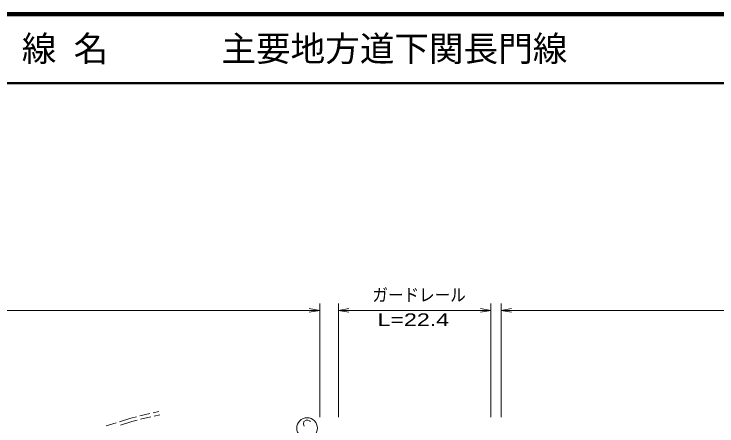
# Model space of a CAD drawing. Units: millimetres, scale not verified. Extents: x 40000 to 680000, y 20000 to 380000.
# Drawn here: x 186764 to 288350, y 320468 to 380000 of the extents above; entities that cross this region are included whole.
import ezdxf
from ezdxf.enums import TextEntityAlignment as Align

# ---------------------------------------------------------------- set-up
doc = ezdxf.new("R2010")
doc.units = ezdxf.units.MM
doc.header["$LTSCALE"] = 1000
for name, color, linetype, lineweight in [('M-STR-HTXT', 7, 'Continuous', 13), ('M-STR-STRC', 7, 'Continuous', 13), ('M-TTL', 2, 'Continuous', 140), ('M-TTL-LINE', 7, 'Continuous', 50), ('M-WORK', 1, 'Continuous', 13)]:
    doc.layers.add(name, color=color, linetype=linetype, lineweight=lineweight)
doc.layers.add('M-TTL-TXT', color=7, linetype='Continuous')
doc.styles.add('ＭＳ ゴシック', font='')
doc.styles.add('ＭＳ Ｐゴシック', font='')
doc.styles.get('ＭＳ ゴシック').set_extended_font_data('MS Gothic')
doc.styles.get('ＭＳ Ｐゴシック').set_extended_font_data('MS PGothic')

# ---------------------------------------------------------------- blocks, each defined once
blk = doc.blocks.new('open_arrow')
at = {"color": 0, "linetype": 'Continuous', "lineweight": -2}
blk.add_lwpolyline([(7.5, 1.25), (0, 0), (7.5, -1.25)], dxfattribs=at)

msp = doc.modelspace()

# ---------------------------------------------------------------- linework, layer by layer
at = {"layer": 'M-STR-HTXT'}
for p, q in [((230938, 321748), (230938, 338169)), ((233658, 321748), (233658, 338169)), ((255665, 321748), (255665, 338169)), ((257149, 321748), (257149, 338169)), ((67556, 337169), (230938, 337169)), ((233658, 337169), (255665, 337169)), ((257149, 337169), (566639, 337169))]:
    msp.add_line(p, q, dxfattribs=at)
at = {"layer": 'M-STR-STRC'}
for p, q in [((228637, 321108), (228577, 320748)), ((228997, 321288), (228637, 321108)), ((229237, 321288), (228997, 321288)), ((229477, 321228), (229237, 321288)), ((229597, 321108), (229477, 321228)), ((228577, 320748), (228697, 320448))]:
    msp.add_line(p, q, dxfattribs=at)
msp.add_circle((229117, 320148), 1500, dxfattribs=at)
at = {"layer": 'M-TTL'}
msp.add_line((680000, 380000), (40000, 380000), dxfattribs=at)
at = {"layer": 'M-TTL-LINE'}
msp.add_line((40000, 370000), (680000, 370000), dxfattribs=at)
at = {"layer": 'M-WORK'}
for p, q in [((204937, 321912), (206396, 322261)), ((206882, 322377), (207701, 322572)), ((207007, 321892), (207817, 322086)), ((201986, 321083), (203631, 321601)), ((202128, 320603), (203764, 321118)), ((203631, 321601), (204450, 321796)), ((203764, 321118), (204575, 321312)), ((205061, 321428), (206520, 321776)), ((200079, 320482), (201509, 320932))]:
    msp.add_line(p, q, dxfattribs=at)

# ---------------------------------------------------------------- block references
at = {"layer": 'M-STR-HTXT', "xscale": 200, "yscale": 200, "rotation": 180}
for p in [(230938, 337169), (255665, 337169)]:
    msp.add_blockref('open_arrow', p, dxfattribs=at)
at = {"layer": 'M-STR-HTXT', "xscale": 200, "yscale": 200}
for p in [(233658, 337169), (257149, 337169)]:
    msp.add_blockref('open_arrow', p, dxfattribs=at)

# ---------------------------------------------------------------- texts
at = {"layer": 'M-STR-HTXT', "style": 'ＭＳ Ｐゴシック', "width": 0.9}
msp.add_text('ガードレール', height=1833, dxfattribs=at).set_placement((238549, 337936), align=Align.BOTTOM_LEFT)
at = {"layer": 'M-STR-HTXT', "style": 'ＭＳ Ｐゴシック', "width": 1.4}
msp.add_text('L=22.4', height=1833, dxfattribs=at).set_placement((244466, 334357), align=Align.BOTTOM_CENTER)
at = {"layer": 'M-TTL-TXT', "style": 'ＭＳ ゴシック'}
for s, p in [('路 線 名', (180380, 375000)), ('主要地方道下関長門線', (216734, 375000))]:
    msp.add_text(s, height=3666, dxfattribs=at).set_placement(p, align=Align.MIDDLE_LEFT)

doc.saveas('drawing.dxf')
